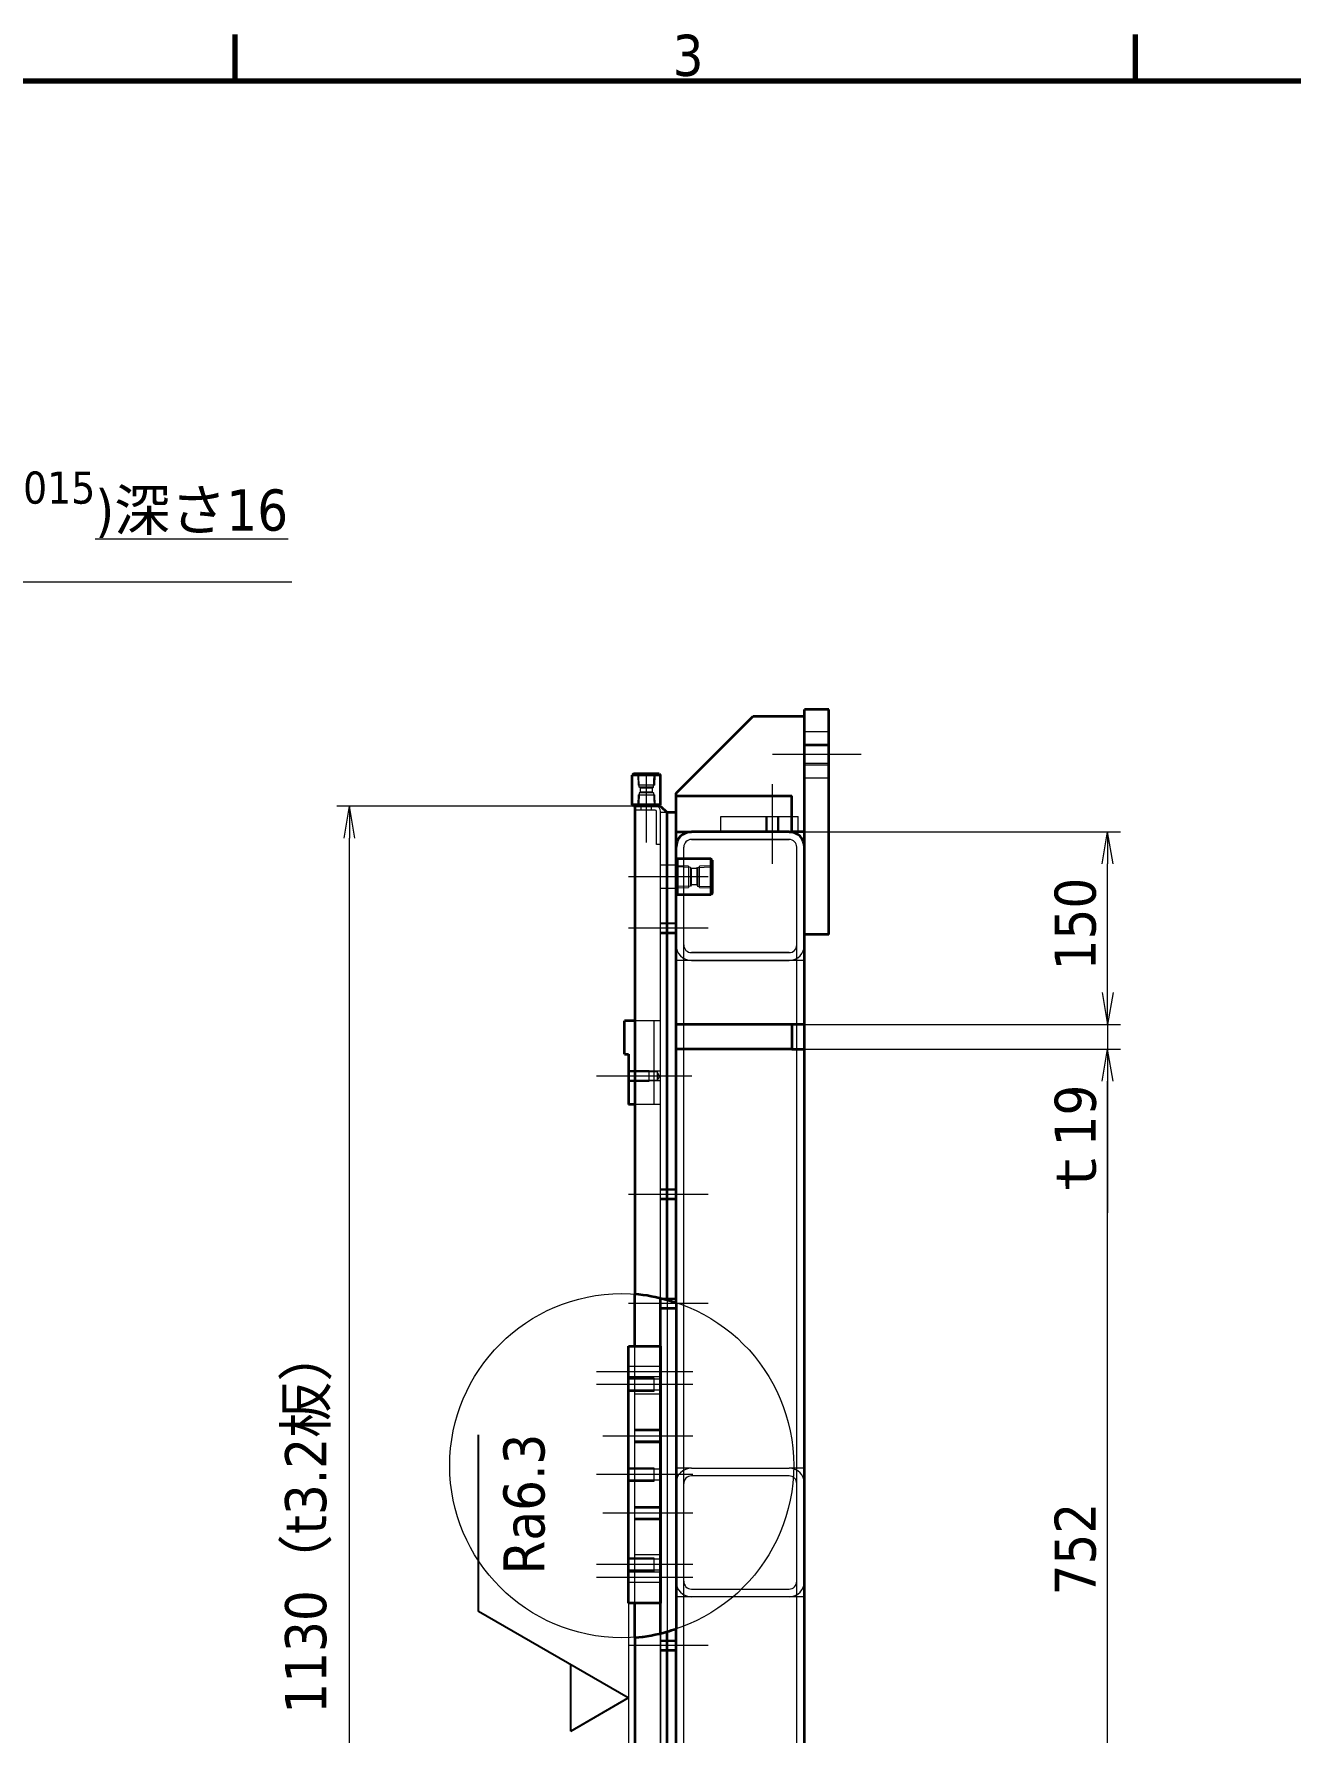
# Model space of a CAD drawing. Header units: millimetres. Extents: x -570 to 8410, y -405 to 5940.
# Drawn here: x 6151 to 7128, y 4456 to 5777 of the extents above; entities that cross this region are included whole.
import ezdxf

# ---------------------------------------------------------------- set-up
doc = ezdxf.new("R2010")
doc.units = ezdxf.units.MM
doc.header["$LTSCALE"] = 10
for name, color, linetype, lineweight in [('Border (ISO)', 7, 'Continuous', 70), ('Centerline (ISO)', 7, 'Continuous', 5), ('Dimension (ISO)', 7, 'Continuous', 25), ('Hidden (ISO)', 7, 'Continuous', 5), ('Sketch Geometry (ISO)', 7, 'Continuous', 25), ('Symbol (ISO)', 7, 'Continuous', 25), ('Visible (ISO)', 7, 'Continuous', 35)]:
    doc.layers.add(name, color=color, linetype=linetype, lineweight=lineweight)
doc.styles.add('MX_NOTE_STANDARD', font='tahoma.ttf')
doc.styles.add('Note Text (JIS)', font='tahoma.ttf')
doc.dimstyles.new('Default (JIS)', dxfattribs={"dimscale": 10, "dimtxt": 3.2, "dimasz": 2.5, "dimexe": 1, "dimexo": 0, "dimgap": 0.8, "dimtad": 1, "dimrnd": 1e-08, "dimdsep": 46, "dimtxsty": 'Note Text (JIS)', "dimblk": 'OPEN', "dimcen": 0.09, "dimdle": 10, "dimclrd": 7, "dimclre": 7, "dimclrt": 256, "dimadec": 0, "dimazin": 2, "dimtfac": 0.78125, "dimtmove": 0, "dimatfit": 3, "dimldrblk": 'OPEN', "dimfxl": 1, "dimtolj": 1, "dimtzin": 0, "dimlwd": 0, "dimlwe": 0, "dimarcsym": 0})

# ---------------------------------------------------------------- blocks, each defined once
blk = doc.blocks.new('図面枠 既定の図面枠')
at = {"layer": 'Border (ISO)'}
for p, q in [((630.75, 574), (630.75, 577.6)), ((700.83, 574), (700.83, 577.6))]:
    blk.add_line(p, q, dxfattribs=at)
at = {"layer": 'Border (ISO)', "flags": 128}
blk.add_lwpolyline([(20, 20), (20, 574), (821, 574), (821, 20), (20, 20)], dxfattribs=at)
at = {"layer": 'Border (ISO)', "insert": (664.8, 574.33), "char_height": 3.2, "attachment_point": 7, "style": 'MX_NOTE_STANDARD'}
blk.add_mtext('3', dxfattribs=at)
blk = doc.blocks.new('_Open')
at = {"color": 0, "linetype": 'ByBlock', "lineweight": -2}
for p, q in [((-1, 0.167), (0, 0)), ((-1, -0.167), (0, 0)), ((0, 0), (-1, 0))]:
    blk.add_line(p, q, dxfattribs=at)
blk = doc.blocks.new('*D161')
at = {"layer": 'Defpoints', "color": 0, "linetype": 'Continuous', "transparency": 16777216}
for p in [(6396.6, 5176), (6618.6, 5176), (6618.6, 4046)]:
    blk.add_point(p, dxfattribs=at)
at = {"layer": 'Dimension (ISO)', "color": 7, "linetype": 'Continuous', "lineweight": 0, "transparency": 16777216}
for p, q in [((6618.6, 5176), (6386.6, 5176)), ((6396.6, 4071), (6396.6, 5151)), ((6618.6, 4046), (6386.6, 4046))]:
    blk.add_line(p, q, dxfattribs=at)
at = {"layer": 'Dimension (ISO)', "color": 7, "linetype": 'Continuous', "lineweight": 0, "transparency": 16777216, "xscale": 25, "yscale": 25, "zscale": 25}
for p, rotation in [((6396.6, 5176), 90), ((6396.6, 4046), 270)]:
    blk.add_blockref('_Open', p, dxfattribs=dict(at, rotation=rotation))
at = {"layer": 'Dimension (ISO)', "linetype": 'Continuous', "lineweight": 5, "transparency": 16777216, "insert": (6346.4, 4470), "char_height": 32, "attachment_point": 1, "rotation": 90, "style": 'Note Text (JIS)'}
blk.add_mtext('\\A1;\\fTahoma|b0|i0;1130（t3.2板）', dxfattribs=at)
blk = doc.blocks.new('*D166')
at = {"layer": 'Defpoints', "color": 0, "linetype": 'Continuous', "transparency": 16777216}
for p in [(6740.6, 4987), (6986.5, 4987), (6740.6, 4235)]:
    blk.add_point(p, dxfattribs=at)
at = {"layer": 'Dimension (ISO)', "color": 7, "linetype": 'Continuous', "lineweight": 0, "transparency": 16777216}
for p, q in [((6740.6, 4987), (6996.5, 4987)), ((6986.5, 4260), (6986.5, 4962)), ((6740.6, 4235), (6996.5, 4235))]:
    blk.add_line(p, q, dxfattribs=at)
at = {"layer": 'Dimension (ISO)', "color": 7, "linetype": 'Continuous', "lineweight": 0, "transparency": 16777216, "xscale": 25, "yscale": 25, "zscale": 25}
for p, rotation in [((6986.5, 4987), 90), ((6986.5, 4235), 270)]:
    blk.add_blockref('_Open', p, dxfattribs=dict(at, rotation=rotation))
at = {"layer": 'Dimension (ISO)', "linetype": 'Continuous', "lineweight": 5, "transparency": 16777216, "insert": (6945.2, 4562), "char_height": 32, "attachment_point": 1, "rotation": 90, "style": 'Note Text (JIS)'}
blk.add_mtext('\\A1;752', dxfattribs=at)
blk = doc.blocks.new('*D167')
at = {"layer": 'Defpoints', "color": 0, "linetype": 'Continuous', "transparency": 16777216}
for p in [(6740.6, 5006), (6740.6, 4987), (6986.5, 4987)]:
    blk.add_point(p, dxfattribs=at)
at = {"layer": 'Dimension (ISO)', "color": 7, "linetype": 'Continuous', "lineweight": 0, "transparency": 16777216}
for p, q in [((6986.5, 5031), (6986.5, 5056)), ((6740.6, 5006), (6996.5, 5006)), ((6986.5, 5006), (6986.5, 4987)), ((6740.6, 4987), (6996.5, 4987)), ((6986.5, 4962), (6986.5, 4859.6))]:
    blk.add_line(p, q, dxfattribs=at)
at = {"layer": 'Dimension (ISO)', "color": 7, "linetype": 'Continuous', "lineweight": 0, "transparency": 16777216, "xscale": 25, "yscale": 25, "zscale": 25}
for p, rotation in [((6986.5, 5006), 270), ((6986.5, 4987), 90)]:
    blk.add_blockref('_Open', p, dxfattribs=dict(at, rotation=rotation))
at = {"layer": 'Dimension (ISO)', "linetype": 'Continuous', "lineweight": 5, "transparency": 16777216, "insert": (6945.3, 4867.6), "char_height": 32, "attachment_point": 1, "rotation": 90, "style": 'Note Text (JIS)'}
blk.add_mtext('\\A1;\\fTahoma|b0|i0;ｔ19', dxfattribs=at)
blk = doc.blocks.new('*D168')
at = {"layer": 'Defpoints', "color": 0, "linetype": 'Continuous', "transparency": 16777216}
for p in [(6738.6, 5156), (6986.5, 5156), (6740.6, 5006)]:
    blk.add_point(p, dxfattribs=at)
at = {"layer": 'Dimension (ISO)', "color": 7, "linetype": 'Continuous', "lineweight": 0, "transparency": 16777216}
for p, q in [((6738.6, 5156), (6996.5, 5156)), ((6986.5, 5031), (6986.5, 5131)), ((6740.6, 5006), (6996.5, 5006))]:
    blk.add_line(p, q, dxfattribs=at)
at = {"layer": 'Dimension (ISO)', "color": 7, "linetype": 'Continuous', "lineweight": 0, "transparency": 16777216, "xscale": 25, "yscale": 25, "zscale": 25}
for p, rotation in [((6986.5, 5156), 90), ((6986.5, 5006), 270)]:
    blk.add_blockref('_Open', p, dxfattribs=dict(at, rotation=rotation))
at = {"layer": 'Dimension (ISO)', "linetype": 'Continuous', "lineweight": 5, "transparency": 16777216, "insert": (6945.2, 5048.2), "char_height": 32, "attachment_point": 1, "rotation": 90, "style": 'Note Text (JIS)'}
blk.add_mtext('\\A1;150', dxfattribs=at)
blk = doc.blocks.new('*D215')
at = {"layer": 'Defpoints', "color": 0, "linetype": 'Continuous', "transparency": 16777216}
for p in [(6613.6, 4556), (6638.6, 4532.5), (6613.6, 4395.2)]:
    blk.add_point(p, dxfattribs=at)
at = {"layer": 'Dimension (ISO)', "color": 7, "linetype": 'Continuous', "lineweight": 0, "transparency": 16777216}
for p, q in [((6613.6, 4556), (6613.6, 4385.2)), ((6638.6, 4532.5), (6638.6, 4385.2)), ((6588.6, 4395.2), (6457.7, 4395.2)), ((6638.6, 4395.2), (6613.6, 4395.2)), ((6663.6, 4395.2), (6688.6, 4395.2))]:
    blk.add_line(p, q, dxfattribs=at)
at = {"layer": 'Dimension (ISO)', "color": 7, "linetype": 'Continuous', "lineweight": 0, "transparency": 16777216, "xscale": 25, "yscale": 25, "zscale": 25}
blk.add_blockref('_Open', (6613.6, 4395.2), dxfattribs=at)
at = {"layer": 'Dimension (ISO)', "color": 7, "linetype": 'Continuous', "lineweight": 0, "transparency": 16777216, "xscale": 25, "yscale": 25, "zscale": 25, "rotation": 180}
blk.add_blockref('_Open', (6638.6, 4395.2), dxfattribs=at)
at = {"layer": 'Dimension (ISO)', "linetype": 'Continuous', "lineweight": 5, "transparency": 16777216, "insert": (6465.7, 4436.6), "char_height": 32, "attachment_point": 1, "style": 'Note Text (JIS)'}
blk.add_mtext('\\A1;\\fTahoma|b0|i0;※25', dxfattribs=at)
blk = doc.blocks.new('面の指示記号 ID11')
at = {"layer": 'Symbol (ISO)'}
for p, q in [((649.7, 454.96), (649.7, 468.7)), ((661.35, 448.23), (649.7, 454.96)), ((656.87, 445.65), (656.87, 450.82)), ((656.87, 445.65), (661.35, 448.23))]:
    blk.add_line(p, q, dxfattribs=at)
at = {"layer": 'Symbol (ISO)', "insert": (654.89, 457.84), "char_height": 3.2, "attachment_point": 7, "rotation": 90, "style": 'MX_NOTE_STANDARD'}
blk.add_mtext('Ra6.3', dxfattribs=at)
blk = doc.blocks.new('*D228')
at = {"layer": 'Defpoints', "color": 0, "linetype": 'Continuous', "transparency": 16777216}
for p in [(5359, 4732.9), (5364, 4739.1)]:
    blk.add_point(p, dxfattribs=at)
at = {"layer": 'Dimension (ISO)', "color": 7, "linetype": 'Continuous', "lineweight": 0, "transparency": 16777216}
for p, q in [((5861.7, 5350.1), (5379.8, 4758.4)), ((6351.6, 5350.1), (5861.7, 5350.1)), ((5360.6, 4736), (5362.4, 4736)), ((5361.5, 4735.1), (5361.5, 4736.9))]:
    blk.add_line(p, q, dxfattribs=at)
at = {"layer": 'Dimension (ISO)', "color": 7, "linetype": 'Continuous', "lineweight": 0, "transparency": 16777216, "xscale": 25, "yscale": 25, "zscale": 25, "rotation": 230.8336590018738}
blk.add_blockref('_Open', (5364, 4739.1), dxfattribs=at)
at = {"layer": 'Dimension (ISO)', "linetype": 'Continuous', "lineweight": 5, "transparency": 16777216, "insert": (5904.1, 5436.2), "char_height": 32, "attachment_point": 1, "style": 'Note Text (JIS)'}
blk.add_mtext('\\A1;\\L\\fTahoma|b0|i0;2-∅8 H7 ({\\H0.78x;\\S+0.015^   0;})深さ16\\l', dxfattribs=at)

msp = doc.modelspace()

# ---------------------------------------------------------------- linework, layer by layer
at = {"layer": 'Centerline (ISO)', "linetype": 'Continuous'}
for p, q in [((6794.625, 5215.963), (6725.625, 5215.963)), ((6627.625, 5147.763), (6627.625, 5200.963)), ((6725.625, 5130.963), (6725.625, 5192.963)), ((6675.625, 5120.963), (6613.625, 5120.963)), ((6675.625, 5080.963), (6613.625, 5080.963)), ((6662.822, 4965.963), (6588.625, 4965.963)), ((6675.625, 4873.963), (6613.625, 4873.963)), ((6675.625, 4788.963), (6613.625, 4788.963)), ((6663.625, 4735.963), (6588.625, 4735.963)), ((6663.625, 4725.963), (6588.625, 4725.963)), ((6663.625, 4685.963), (6593.625, 4685.963)), ((6663.625, 4655.963), (6588.625, 4655.963)), ((6663.625, 4625.963), (6593.625, 4625.963)), ((6663.625, 4585.963), (6588.625, 4585.963)), ((6663.625, 4575.963), (6588.625, 4575.963)), ((6675.625, 4522.963), (6613.625, 4522.963))]:
    msp.add_line(p, q, dxfattribs=at)
at = {"layer": 'Hidden (ISO)'}
for p, q in [((6750.625, 5233.963), (6769.625, 5233.963)), ((6769.625, 5223.963), (6750.625, 5223.963)), ((6769.625, 5222.88), (6750.625, 5222.88)), ((6769.625, 5209.045), (6750.625, 5209.045)), ((6750.625, 5207.963), (6769.625, 5207.963)), ((6621.743, 5200.079), (6620.859, 5200.963)), ((6620.886, 5200.079), (6621.132, 5192.209)), ((6634.118, 5192.209), (6621.132, 5192.209)), ((6633.507, 5200.079), (6621.743, 5200.079)), ((6622.037, 5190.645), (6621.743, 5200.079)), ((6633.213, 5190.645), (6633.507, 5200.079)), ((6633.507, 5200.079), (6634.391, 5200.963)), ((6634.118, 5192.209), (6634.364, 5200.079)), ((6750.625, 5197.963), (6769.625, 5197.963)), ((6621.132, 5184.716), (6620.886, 5176.846)), ((6621.132, 5184.716), (6634.118, 5184.716)), ((6622.037, 5186.28), (6621.743, 5176.846)), ((6633.213, 5190.645), (6622.037, 5190.645)), ((6623.025, 5190.075), (6622.037, 5190.645)), ((6623.025, 5186.85), (6622.037, 5186.28)), ((6633.213, 5186.28), (6622.037, 5186.28)), ((6623.025, 5190.075), (6632.225, 5190.075)), ((6623.025, 5186.85), (6623.025, 5190.075)), ((6632.225, 5186.85), (6623.025, 5186.85)), ((6632.225, 5190.075), (6633.213, 5190.645)), ((6632.225, 5186.85), (6632.225, 5190.075)), ((6632.225, 5186.85), (6633.213, 5186.28)), ((6633.213, 5186.28), (6633.507, 5176.846)), ((6634.364, 5176.846), (6634.118, 5184.716)), ((6634.425, 5172.763), (6618.625, 5172.763)), ((6621.743, 5176.846), (6620.859, 5175.963)), ((6633.507, 5176.846), (6621.743, 5176.846)), ((6623.625, 5172.763), (6623.625, 5175.963)), ((6631.625, 5172.763), (6631.625, 5175.963)), ((6633.507, 5176.846), (6634.391, 5175.963)), ((6635.425, 5145.963), (6635.425, 5171.763)), ((6638.625, 5145.963), (6638.625, 5171.763)), ((6638.625, 4793.045), (6638.625, 5170.963)), ((6643.625, 5170.963), (6638.625, 5170.963)), ((6685.625, 5167.963), (6745.625, 5167.963)), ((6685.625, 5155.963), (6685.625, 5167.963)), ((6720.625, 5167.963), (6720.625, 5155.963)), ((6721.437, 5155.963), (6721.437, 5167.963)), ((6729.813, 5155.963), (6729.813, 5167.963)), ((6730.625, 5155.963), (6730.625, 5167.963)), ((6745.625, 5155.963), (6745.625, 5167.963)), ((6638.625, 5145.963), (6635.425, 5145.963)), ((6656.625, 4077.963), (6656.625, 5143.963)), ((6738.625, 5149.963), (6662.625, 5149.963)), ((6662.625, 5149.963), (6738.625, 5149.963)), ((6744.625, 4077.963), (6744.625, 5143.963)), ((6650.625, 5129.963), (6638.625, 5129.963)), ((6651.509, 5128.61), (6650.625, 5129.493)), ((6660.429, 5129.188), (6651.509, 5129.466)), ((6651.509, 5128.61), (6651.509, 5113.315)), ((6661.992, 5128.282), (6651.509, 5128.61)), ((6660.429, 5129.188), (6660.429, 5112.737)), ((6661.992, 5128.282), (6661.992, 5113.643)), ((6662.552, 5127.313), (6661.992, 5128.282)), ((6662.552, 5114.613), (6662.552, 5127.313)), ((6666.698, 5127.313), (6662.552, 5127.313)), ((6666.698, 5127.313), (6667.258, 5128.282)), ((6666.698, 5127.313), (6666.698, 5114.613)), ((6667.258, 5128.282), (6677.741, 5128.61)), ((6667.258, 5128.282), (6667.258, 5113.643)), ((6677.741, 5129.466), (6668.821, 5129.188)), ((6668.821, 5112.737), (6668.821, 5129.188)), ((6677.741, 5128.61), (6678.625, 5129.493)), ((6677.741, 5128.61), (6677.741, 5113.315)), ((6650.625, 5111.963), (6638.625, 5111.963)), ((6651.509, 5113.315), (6650.625, 5112.432)), ((6661.992, 5113.643), (6651.509, 5113.315)), ((6651.509, 5112.459), (6660.429, 5112.737)), ((6662.552, 5114.613), (6661.992, 5113.643)), ((6666.698, 5114.613), (6662.552, 5114.613)), ((6666.698, 5114.613), (6667.258, 5113.643)), ((6667.258, 5113.643), (6677.741, 5113.315)), ((6668.821, 5112.737), (6677.741, 5112.459)), ((6677.741, 5113.315), (6678.625, 5112.432)), ((6650.625, 5084.963), (6638.625, 5084.963)), ((6650.625, 5084.286), (6638.625, 5084.286)), ((6650.625, 5077.639), (6638.625, 5077.639)), ((6638.625, 5076.963), (6650.625, 5076.963)), ((6662.625, 5061.963), (6738.625, 5061.963)), ((6738.625, 5061.963), (6662.625, 5061.963)), ((6662.625, 5055.963), (6650.625, 5055.963)), ((6738.625, 5055.963), (6662.625, 5055.963)), ((6662.625, 5055.963), (6738.625, 5055.963)), ((6750.625, 5055.963), (6738.625, 5055.963)), ((6638.625, 5008.963), (6618.625, 5008.963)), ((6633.625, 4943.963), (6633.625, 5008.963)), ((6629.625, 4969.963), (6613.625, 4969.963)), ((6638.625, 4969.692), (6613.625, 4969.692)), ((6635.825, 4969.286), (6613.625, 4969.286)), ((6629.625, 4961.963), (6629.625, 4969.963)), ((6635.825, 4969.286), (6635.825, 4962.639)), ((6637.822, 4965.963), (6635.825, 4969.286)), ((6635.825, 4962.639), (6613.625, 4962.639)), ((6638.625, 4962.233), (6613.625, 4962.233)), ((6613.625, 4961.963), (6629.625, 4961.963)), ((6637.822, 4965.963), (6635.825, 4962.639)), ((6638.625, 4943.963), (6618.625, 4943.963)), ((6650.625, 4877.963), (6638.625, 4877.963)), ((6650.625, 4877.286), (6638.625, 4877.286)), ((6650.625, 4870.639), (6638.625, 4870.639)), ((6638.625, 4869.963), (6650.625, 4869.963)), ((6650.625, 4792.963), (6638.625, 4792.963)), ((6650.625, 4792.286), (6638.625, 4792.286)), ((6650.625, 4785.639), (6638.625, 4785.639)), ((6638.625, 4784.963), (6650.625, 4784.963)), ((6643.625, 4791.725), (6643.625, 4533.816)), ((6618.625, 4718.463), (6618.625, 4755.963)), ((6638.625, 4739.963), (6613.625, 4739.963)), ((6638.625, 4731.963), (6613.625, 4731.963)), ((6633.625, 4730.963), (6613.625, 4730.963)), ((6638.625, 4730.151), (6613.625, 4730.151)), ((6633.625, 4720.963), (6633.625, 4730.963)), ((6638.625, 4721.775), (6613.625, 4721.775)), ((6613.625, 4720.963), (6633.625, 4720.963)), ((6638.625, 4718.463), (6618.625, 4718.463)), ((6618.625, 4593.463), (6618.625, 4718.463)), ((6638.625, 4690.963), (6618.625, 4690.963)), ((6638.625, 4690.151), (6618.625, 4690.151)), ((6638.625, 4689.963), (6618.625, 4689.963)), ((6638.625, 4681.963), (6618.625, 4681.963)), ((6638.625, 4681.775), (6618.625, 4681.775)), ((6618.625, 4680.963), (6638.625, 4680.963)), ((6633.625, 4660.963), (6613.625, 4660.963)), ((6638.625, 4660.151), (6613.625, 4660.151)), ((6638.625, 4651.775), (6613.625, 4651.775)), ((6613.625, 4650.963), (6633.625, 4650.963)), ((6633.625, 4650.963), (6633.625, 4660.963)), ((6662.625, 4660.963), (6650.625, 4660.963)), ((6662.625, 4660.963), (6738.625, 4660.963)), ((6738.625, 4654.963), (6662.625, 4654.963)), ((6750.625, 4660.963), (6738.625, 4660.963)), ((6638.625, 4630.963), (6618.625, 4630.963)), ((6638.625, 4630.151), (6618.625, 4630.151)), ((6638.625, 4629.963), (6618.625, 4629.963)), ((6638.625, 4621.963), (6618.625, 4621.963)), ((6638.625, 4621.775), (6618.625, 4621.775)), ((6618.625, 4620.963), (6638.625, 4620.963)), ((6633.625, 4590.963), (6613.625, 4590.963)), ((6638.625, 4590.151), (6613.625, 4590.151)), ((6618.625, 4555.963), (6618.625, 4593.463)), ((6638.625, 4593.463), (6618.625, 4593.463)), ((6633.625, 4580.963), (6633.625, 4590.963)), ((6638.625, 4581.775), (6613.625, 4581.775)), ((6613.625, 4580.963), (6633.625, 4580.963)), ((6638.625, 4579.963), (6613.625, 4579.963)), ((6638.625, 4571.963), (6613.625, 4571.963)), ((6662.625, 4560.963), (6650.625, 4560.963)), ((6662.625, 4566.963), (6738.625, 4566.963)), ((6738.625, 4560.963), (6662.625, 4560.963)), ((6750.625, 4560.963), (6738.625, 4560.963)), ((6638.625, 4050.963), (6638.625, 4532.495)), ((6650.625, 4526.963), (6638.625, 4526.963)), ((6650.625, 4526.286), (6638.625, 4526.286)), ((6650.625, 4519.639), (6638.625, 4519.639)), ((6638.625, 4518.963), (6650.625, 4518.963))]:
    msp.add_line(p, q, dxfattribs=at)
for centre, radius, start, end in [((6634.425, 5171.763), 4.2, 0, 90), ((6634.425, 5171.763), 1, 0, 90), ((6662.625, 5143.963), 6, 90, 180), ((6662.625, 5143.963), 6, 90, 180), ((6738.625, 5143.963), 6, 0, 90), ((6738.625, 5143.963), 6, 0, 90), ((6662.625, 5067.963), 12, 180, 270), ((6662.625, 5067.963), 12, 180, 270), ((6662.625, 5067.963), 6, 180, 270), ((6662.625, 5067.963), 6, 180, 270), ((6738.625, 5067.963), 6, 270, 0), ((6738.625, 5067.963), 12, 270, 0), ((6738.625, 5067.963), 12, 270, 0), ((6738.625, 5067.963), 6, 270, 0), ((6662.625, 4648.963), 12, 90, 180), ((6662.625, 4648.963), 6, 90, 180), ((6738.625, 4648.963), 12, 0, 90), ((6738.625, 4648.963), 6, 0, 90), ((6662.625, 4572.963), 12, 180, 270), ((6662.625, 4572.963), 6, 180, 270), ((6738.625, 4572.963), 6, 270, 0), ((6738.625, 4572.963), 12, 270, 0)]:
    msp.add_arc(centre, radius, start, end, dxfattribs=at)
at = {"layer": 'Sketch Geometry (ISO)', "lineweight": 18}
msp.add_circle((6608.368, 4662.934), 133.81, dxfattribs=at)
at = {"layer": 'Visible (ISO)'}
for p, q in [((6650.625, 5185.963), (6710.625, 5245.963)), ((6710.625, 5245.963), (6750.625, 5245.963)), ((6769.625, 5250.963), (6750.625, 5250.963)), ((6750.625, 5143.963), (6750.625, 5250.963)), ((6769.625, 5075.963), (6769.625, 5250.963)), ((6617.625, 5200.963), (6616.625, 5199.963)), ((6638.625, 5199.963), (6616.625, 5199.963)), ((6616.625, 5176.963), (6616.625, 5199.963)), ((6637.625, 5200.963), (6617.625, 5200.963)), ((6637.625, 5200.963), (6638.625, 5199.963)), ((6638.625, 5176.963), (6638.625, 5199.963)), ((6650.625, 5183.963), (6650.625, 5185.963)), ((6650.625, 5183.963), (6740.625, 5183.963)), ((6650.625, 5170.963), (6650.625, 5183.963)), ((6740.625, 5155.963), (6740.625, 5183.963)), ((6638.625, 5176.963), (6616.625, 5176.963)), ((6617.625, 5175.963), (6616.625, 5176.963)), ((6618.625, 5175.963), (6617.625, 5175.963)), ((6638.625, 5175.963), (6618.625, 5175.963)), ((6618.625, 5175.963), (6618.625, 4796.34)), ((6637.625, 5175.963), (6638.625, 5176.963)), ((6638.625, 5175.963), (6643.625, 5170.963)), ((6650.625, 5170.963), (6643.625, 5170.963)), ((6643.625, 4791.725), (6643.625, 5170.963)), ((6650.625, 4789.522), (6650.625, 5170.963)), ((6650.625, 5155.963), (6662.625, 5155.963)), ((6738.625, 5155.963), (6662.625, 5155.963)), ((6738.625, 5155.963), (6662.625, 5155.963)), ((6738.625, 5155.963), (6740.625, 5155.963)), ((6750.625, 5155.963), (6740.625, 5155.963)), ((6750.625, 5005.963), (6750.625, 5143.963)), ((6650.625, 5133.963), (6651.625, 5134.963)), ((6651.625, 5134.963), (6651.625, 5106.963)), ((6677.625, 5134.963), (6651.625, 5134.963)), ((6677.625, 5134.963), (6677.625, 5106.963)), ((6678.625, 5133.963), (6677.625, 5134.963)), ((6678.625, 5133.963), (6678.625, 5107.963)), ((6650.625, 5107.963), (6651.625, 5106.963)), ((6677.625, 5106.963), (6651.625, 5106.963)), ((6678.625, 5107.963), (6677.625, 5106.963)), ((6769.625, 5075.963), (6750.625, 5075.963)), ((6618.625, 5008.963), (6610.625, 5008.963)), ((6610.625, 4982.963), (6610.625, 5008.963)), ((6740.625, 5005.963), (6650.625, 5005.963)), ((6750.625, 5005.963), (6740.625, 5005.963)), ((6740.625, 5005.963), (6740.625, 4986.963)), ((6750.625, 4986.963), (6750.625, 5005.963)), ((6610.625, 4982.963), (6613.625, 4982.963)), ((6613.625, 4982.963), (6613.625, 4943.963)), ((6740.625, 4986.963), (6650.625, 4986.963)), ((6740.625, 4986.963), (6750.625, 4986.963)), ((6750.625, 4234.963), (6750.625, 4986.963)), ((6618.625, 4943.963), (6613.625, 4943.963)), ((6618.625, 4755.963), (6618.625, 4796.34)), ((6638.625, 4532.495), (6638.625, 4793.045)), ((6650.625, 4789.522), (6650.625, 4536.019)), ((6613.625, 4755.963), (6638.625, 4755.963)), ((6613.625, 4555.963), (6613.625, 4755.963)), ((6638.625, 4755.963), (6638.625, 4555.963)), ((6638.625, 4555.963), (6613.625, 4555.963)), ((6618.625, 4529.2), (6618.625, 4555.963)), ((6643.625, 4050.963), (6643.625, 4533.816)), ((6650.625, 4050.963), (6650.625, 4536.019)), ((6618.625, 4529.2), (6618.625, 4045.963))]:
    msp.add_line(p, q, dxfattribs=at)
for centre, radius, start, end in [((6662.625, 5143.963), 12, 90, 180), ((6662.625, 5143.963), 12, 90, 180), ((6738.625, 5143.963), 12, 0, 90), ((6738.625, 5143.963), 12, 0, 90), ((6606.891, 4662.77), 134.085, 74.099731, 84.979385), ((6606.891, 4662.77), 134.085, 70.963549, 74.099731), ((6606.891, 4662.77), 134.085, 275.020615, 285.900269), ((6606.891, 4662.77), 134.085, 285.900269, 289.036451)]:
    msp.add_arc(centre, radius, start, end, dxfattribs=at)

# ---------------------------------------------------------------- block references
at = {"xscale": 10, "yscale": 10, "zscale": 10}
msp.add_blockref('図面枠 既定の図面枠', (0, 0), dxfattribs=at)
at = {"layer": 'Symbol (ISO)', "xscale": 10, "yscale": 10, "zscale": 10}
msp.add_blockref('面の指示記号 ID11', (0, 0), dxfattribs=at)

# ---------------------------------------------------------------- dimensions: what is measured, and where the dimension line sits
at = {"layer": 'Dimension (ISO)', "color": 7, "linetype": 'Continuous', "lineweight": 5}
dim = msp.add_diameter_dim_2p(p1=(5358.955, 4732.861), p2=(5364.007, 4739.064), text='\\L\\fTahoma|b0|i0;2-<> H7 ({\\H0.78x;\\S+0.015^   0;})深さ16\\l', dimstyle='Default (JIS)', override={"dimtih": 1, "dimtoh": 1, "dimdec": 2, "dimlfac": 1, "dimtp": 0.015, "dimtm": 0, "dimtdec": 3, "dimtofl": 0}, dxfattribs=at)
dim.commit()
dim.dimension.update_dxf_attribs({"geometry": '*D228', "text_midpoint": (6127.815, 5350.072), "dimtype": 163})
for base, p1, p2, angle, text, override, picture, middle in [((6396.576, 5175.963), (6618.625, 4045.963), (6618.625, 5175.963), 270, '\\fTahoma|b0|i0;<>（t3.2板）', {"dimgap": 0.8, "dimdec": 2, "dimtol": 0, "dimlim": 0, "dimtp": 0, "dimtm": 0, "dimtdec": 2, "dimtofl": 0, "dimatfit": 1}, '*D161', (6396.576, 4595.963)), ((6986.524, 4986.963), (6740.625, 5005.963), (6740.625, 4986.963), 90, '\\fTahoma|b0|i0;ｔ<>', {"dimgap": 0.8, "dimdec": 2, "dimtol": 0, "dimlim": 0, "dimtp": 0, "dimtm": 0, "dimtdec": 2, "dimtofl": 1, "dimatfit": 1}, '*D167', (6986.524, 4898.304))]:
    dim = msp.add_linear_dim(base=base, p1=p1, p2=p2, angle=angle, text=text, dimstyle='Default (JIS)', override=override, dxfattribs=at)
    dim.commit()
    dim.dimension.update_dxf_attribs({"geometry": picture, "text_midpoint": middle, "dimtype": 160})
for base, p1, p2, picture, middle in [((6986.524, 5155.963), (6740.625, 5005.963), (6738.625, 5155.963), '*D168', (6986.524, 5080.963)), ((6986.524, 4986.963), (6740.625, 4234.963), (6740.625, 4986.963), '*D166', (6986.524, 4595.963))]:
    dim = msp.add_linear_dim(base=base, p1=p1, p2=p2, angle=90, dimstyle='Default (JIS)', override={"dimgap": 0.8, "dimdec": 2, "dimtol": 0, "dimlim": 0, "dimtp": 0, "dimtm": 0, "dimtdec": 2, "dimtofl": 0, "dimatfit": 1}, dxfattribs=at)
    dim.commit()
    dim.dimension.update_dxf_attribs({"geometry": picture, "text_midpoint": middle, "dimtype": 160})
dim = msp.add_linear_dim(base=(6613.625, 4395.227), p1=(6638.625, 4532.495), p2=(6613.625, 4555.963), text='\\fTahoma|b0|i0;※<>', dimstyle='Default (JIS)', override={"dimgap": 0.8, "dimdec": 2, "dimtol": 0, "dimlim": 0, "dimtp": 0, "dimtm": 0, "dimtdec": 2, "dimtofl": 1, "dimatfit": 1}, dxfattribs=at)
dim.commit()
dim.dimension.update_dxf_attribs({"geometry": '*D215', "text_midpoint": (6506.372, 4395.227), "dimtype": 160})

doc.saveas('drawing.dxf')
